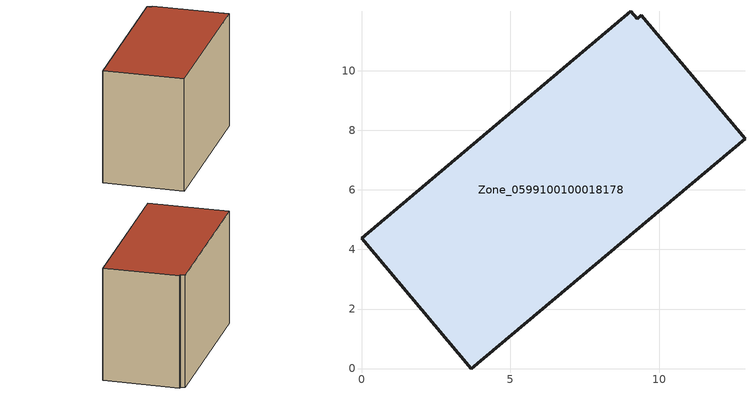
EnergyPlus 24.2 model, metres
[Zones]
Zone_0599100100018178
 floor ground (C_G): 9.27,11.76 9.4,11.87 12.88,7.72 3.69,0 0,4.38 9.05,12 z0
 wall outside (C_F): 3.69,0 12.88,7.72 9.4,11.87 9.27,11.76 9.05,12 0,4.38 3.69,0 z0:8.28
 roof outside (C_R): 9.4,11.87 9.27,11.76 9.05,12 0,4.38 3.69,0 12.88,7.72 z8.28
[BUILDING]
Pand.0599100100018178: North Axis=0; Terrain=City; Loads Convergence Tolerance Value=0.04; Temperature Convergence Tolerance Value=0.4; Solar Distribution=FullExterior; Maximum Number of Warmup Days=25; Minimum Number of Warmup Days=1
[Site:Location]
Rotterdam.The.Hague.AP_ZH_NLD Design_Conditions: Latitude=51.96; Longitude=4.45; Time Zone=1; Elevation=-4.5
[SITE:GROUNDTEMPERATURE:BUILDINGSURFACE]
18, 18, 18, 18, 18, 18, 18, 18, 18, 18, 18, 18
[MATERIAL] Thermal Absorptance=0.9; Solar Absorptance=0.7; Visible Absorptance=0.7
Name | Roughness | Thickness | Conductivity | Density | Specific Heat
G.TI.2015-2018 | MediumSmooth | 0.15 | 0.0428571 | 540 | 1210
F.TI.2015-2018 | Rough | 0.3 | 0.0666667 | 1920 | 840
R.TI.2015-2018 | MediumRough | 0.2 | 0.0333333 | 1500 | 1000
[CONSTRUCTION]
C_G: G.TI.2015-2018
C_F: F.TI.2015-2018
C_R: R.TI.2015-2018
[ZONE]
Zone_0599100100018178: Type=1; Multiplier=1; Ceiling Height=Autocalculate; Volume=Autocalculate; Floor Area=autocalculate; Part of Total Floor Area=Yes
[ZONEINFILTRATION:DESIGNFLOWRATE]
Infil_Zone_0599100100018178: Zone or ZoneList or Space or SpaceList=Zone_0599100100018178; Schedule=AlwaysOn; Design Flow Rate Calculation Method=Flow/Area; Flow Rate per Floor Area=0.0015; Constant Term Coefficient=1; Temperature Term Coefficient=0; Velocity Term Coefficient=0; Velocity Squared Term Coefficient=0
[HVACTEMPLATE:ZONE:IDEALLOADSAIRSYSTEM]
Zone_0599100100018178: Maximum Heating Supply Air Temperature=50; Minimum Cooling Supply Air Temperature=13; Maximum Heating Supply Air Humidity Ratio=0.0156; Minimum Cooling Supply Air Humidity Ratio=0.0077; Heating Limit=NoLimit; Cooling Limit=NoLimit; Dehumidification Control Type=ConstantSensibleHeatRatio; Cooling Sensible Heat Ratio=0.7; Dehumidification Setpoint=60; Humidification Control Type=None; Humidification Setpoint=30; Outdoor Air Method=None; Outdoor Air Flow Rate per Person=0.00944; Outdoor Air Flow Rate per Zone Floor Area=0; Outdoor Air Flow Rate per Zone=0; Demand Controlled Ventilation Type=None; Outdoor Air Economizer Type=NoEconomizer; Heat Recovery Type=None; Sensible Heat Recovery Effectiveness=0.7; Latent Heat Recovery Effectiveness=0.65
[ZONECONTROL:THERMOSTAT]
ThermostatControl_Zone_0599100100018178: Zone or ZoneList=Zone_0599100100018178; Control Type Schedule=DualSetpointControlType; Control 1=Thermostat_Zone_0599100100018178; Temperature Difference Between Cutout And Setpoint=0
[THERMOSTATSETPOINT:DUALSETPOINT]
Thermostat_Zone_0599100100018178: Heating Setpoint Temperature Schedule=HeatingSetpoint_Zone_0599100100018178; Cooling Setpoint Temperature Schedule=CoolingSetpoint_Zone_0599100100018178
[SCHEDULE:COMPACT]
HeatingSetpoint_Zone_0599100100018178: Through: 12/31, For: AllDays, Until: 24:00, 21
CoolingSetpoint_Zone_0599100100018178: Through: 12/31, For: AllDays, Until: 24:00, 24
DualSetpointControlType: Through: 12/31, For: AllDays, Until: 24:00, 4
AlwaysOn: Through: 12/31, For: AllDays, Until: 24:00, 1
